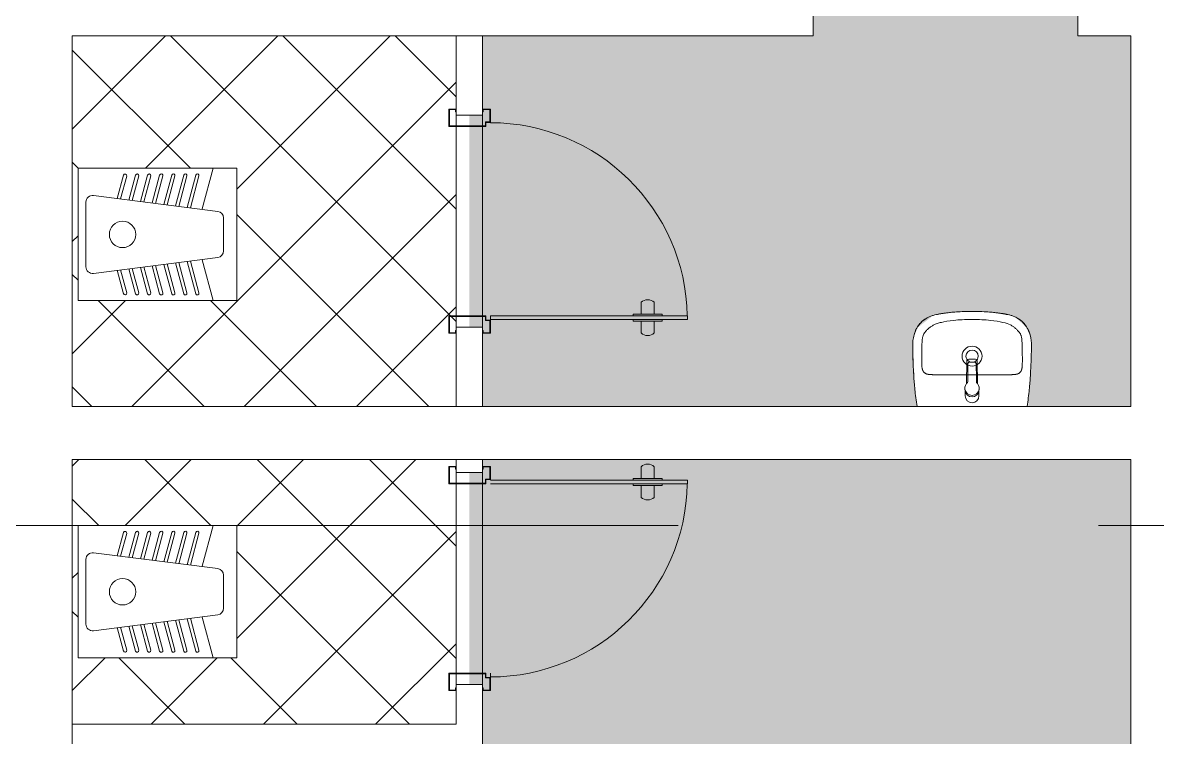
# Model space of a CAD drawing. Header units: metres. Extents: x -201 to 705, y -63 to 42.
# Drawn here: x 404.537 to 408.824, y -6 to -3.3 of the extents above; entities that cross this region are included whole.
import ezdxf

# ---------------------------------------------------------------- set-up
doc = ezdxf.new("R2010")
doc.units = ezdxf.units.M
doc.linetypes.add('Grid Line', pattern=[11.1125, 6.35, -1.5875, 1.5875, -1.5875])
for name, color, linetype, lineweight in [('A-----NPP', 7, 'Continuous', 9), ('A-DETLGEM', 7, 'Continuous', 9), ('A_AREA', 7, 'Continuous', 9), ('A_DOOR', 7, 'Continuous', 9), ('A_ELEVATION_2', 7, 'Continuous', 9), ('A_GRID', 7, 'Continuous', 9), ('A_HATCH', 7, 'Continuous', 9), ('A_RC', 7, 'Continuous', 9), ('A_WALL', 7, 'Continuous', 9), ('P-SANRFIM', 7, 'Continuous', 9)]:
    doc.layers.add(name, color=color, linetype=linetype, lineweight=lineweight)

# ---------------------------------------------------------------- blocks, each defined once
blk = doc.blocks.new('C1030_50_LK1 80x210cm - LK1 80x210cm-3825671-_7_76 _10_76_ BİLET HOLÜ _FFL__ANAHTAR PLAN')
at = {"layer": 'A-DETLGEM'}
for p, q in [((-0.378, 0.7291), (-0.3781, 0.6191)), ((-0.372, 0.7291), (-0.378, 0.7291)), ((-0.3721, 0.6191), (-0.372, 0.7291)), ((-0.3573, 0.6191), (-0.3573, 0.7291)), ((-0.3573, 0.7291), (-0.3512, 0.7291)), ((-0.3512, 0.7291), (-0.3513, 0.6191)), ((-0.378, 0.6991), (-0.4223, 0.6991)), ((-0.3508, 0.6991), (-0.3065, 0.6991)), ((-0.3781, 0.6491), (-0.4223, 0.6491)), ((-0.3508, 0.6491), (-0.3065, 0.6491)), ((-0.3781, 0.6191), (-0.3721, 0.6191)), ((-0.3513, 0.6191), (-0.3573, 0.6191))]:
    blk.add_line(p, q, dxfattribs=at)
for centre, start, end in [((-0.3953, 0.6741), 137.2381, 222.7619), ((-0.3335, 0.6741), 317.2381, 42.7619)]:
    blk.add_arc(centre, 0.0368, start, end, dxfattribs=at)
at = {"layer": 'A_DOOR'}
for p, q in [((-0.3721, 0.8241), (-0.358, 0.8241)), ((-0.3721, 0.08), (-0.3721, 0.8241)), ((-0.358, 0.8241), (-0.358, 0.08)), ((-0.3735, 0.08), (-0.4235, 0.08)), ((-0.4235, 0.08), (-0.4235, 0.05)), ((-0.4235, 0.05), (-0.4235, 0.08)), ((-0.4235, 0.08), (-0.3735, 0.08)), ((-0.4215, 0.052), (-0.4215, 0.078)), ((-0.4215, 0.078), (-0.3755, 0.078)), ((-0.3755, 0.078), (-0.4215, 0.078)), ((-0.4215, 0.078), (-0.4215, 0.052)), ((-0.4135, 0.052), (-0.4215, 0.052)), ((-0.4215, 0.052), (-0.4135, 0.052)), ((-0.4135, 0.05), (-0.4135, 0.052)), ((-0.4135, 0.052), (-0.4135, 0.05)), ((-0.3755, 0.078), (-0.3755, 0.0609)), ((-0.3755, 0.0609), (-0.3755, 0.078)), ((-0.3755, 0.0609), (-0.36, 0.0609)), ((-0.36, 0.0609), (-0.3755, 0.0609)), ((-0.3735, 0.0629), (-0.3735, 0.08)), ((-0.3735, 0.08), (-0.3735, 0.0629)), ((-0.358, 0.0629), (-0.3735, 0.0629)), ((-0.3735, 0.0629), (-0.358, 0.0629)), ((-0.36, 0.0609), (-0.36, -0.0746)), ((-0.358, -0.0766), (-0.358, 0.0629)), ((0.358, 0.08), (0.372, 0.08)), ((0.3735, 0.0629), (0.358, 0.0629)), ((0.358, 0.0629), (0.358, -0.0766)), ((0.358, 0.0629), (0.3735, 0.0629)), ((0.36, -0.0746), (0.36, 0.0609)), ((0.36, 0.0609), (0.3755, 0.0609)), ((0.3755, 0.0609), (0.36, 0.0609)), ((0.4235, 0.08), (0.3735, 0.08)), ((0.3735, 0.08), (0.3735, 0.0629)), ((0.3735, 0.0629), (0.3735, 0.08)), ((0.3735, 0.08), (0.4235, 0.08)), ((0.3755, 0.0609), (0.3755, 0.078)), ((0.3755, 0.078), (0.4215, 0.078)), ((0.3755, 0.078), (0.3755, 0.0609)), ((0.4215, 0.078), (0.3755, 0.078)), ((0.4215, 0.052), (0.4135, 0.052)), ((0.4135, 0.052), (0.4135, 0.05)), ((0.4135, 0.05), (0.4135, 0.052)), ((0.4135, 0.052), (0.4215, 0.052)), ((0.4215, 0.078), (0.4215, 0.052)), ((0.4215, 0.052), (0.4215, 0.078)), ((0.4235, 0.05), (0.4235, 0.08)), ((0.4235, 0.08), (0.4235, 0.05)), ((-0.4235, -0.05), (-0.4235, -0.0761)), ((-0.4235, -0.0761), (-0.4235, -0.05)), ((-0.423, -0.0766), (-0.358, -0.0766)), ((-0.358, -0.0766), (-0.423, -0.0766)), ((-0.4215, -0.0746), (-0.4215, -0.052)), ((-0.4215, -0.052), (-0.4135, -0.052)), ((-0.4135, -0.052), (-0.4215, -0.052)), ((-0.4215, -0.052), (-0.4215, -0.0746)), ((-0.36, -0.0746), (-0.4215, -0.0746)), ((-0.4215, -0.0746), (-0.36, -0.0746)), ((-0.4135, -0.052), (-0.4135, -0.05)), ((-0.4135, -0.05), (-0.4135, -0.052)), ((0.358, -0.0766), (0.423, -0.0766)), ((0.423, -0.0766), (0.358, -0.0766)), ((0.4215, -0.0746), (0.36, -0.0746)), ((0.36, -0.0746), (0.4215, -0.0746)), ((0.4135, -0.05), (0.4135, -0.052)), ((0.4135, -0.052), (0.4135, -0.05)), ((0.4135, -0.052), (0.4215, -0.052)), ((0.4215, -0.052), (0.4135, -0.052)), ((0.4215, -0.052), (0.4215, -0.0746)), ((0.4215, -0.0746), (0.4215, -0.052)), ((0.4235, -0.0761), (0.4235, -0.05)), ((0.4235, -0.05), (0.4235, -0.0761))]:
    blk.add_line(p, q, dxfattribs=at)
for centre, radius, start, end in [((-0.3721, 0.08), 0.7441, 360, 88.9232), ((-0.423, -0.0761), 0.0005, 180, 270), ((-0.423, -0.0761), 0.0005, 180, 270), ((0.423, -0.0761), 0.0005, 270, 360), ((0.423, -0.0761), 0.0005, 270, 0)]:
    blk.add_arc(centre, radius, start, end, dxfattribs=at)
blk = doc.blocks.new('E2010_Alaturka Tuvalet - Alaturka Tuvalet-3344734-_7_76 _10_76_ BİLET HOLÜ _FFL__ANAHTAR PLAN')
at = {"layer": 'A-DETLGEM'}
for p, q in [((-0.25, 0.3916), (0.25, 0.3916)), ((-0.25, -0.2084), (-0.25, 0.3916)), ((0.25, 0.3916), (0.25, -0.2084)), ((-0.0965, 0.2606), (-0.25, 0.3017)), ((-0.0872, 0.3198), (-0.1471, -0.1502)), ((0.0624, 0.3416), (-0.0624, 0.3416)), ((0.1471, -0.1502), (0.0872, 0.3198)), ((0.0965, 0.2606), (0.25, 0.3017)), ((-0.224, 0.2364), (-0.102, 0.2037)), ((-0.1004, 0.2162), (-0.2208, 0.2484)), ((0.1004, 0.2162), (0.2208, 0.2484)), ((0.224, 0.2364), (0.102, 0.2037)), ((-0.224, 0.1909), (-0.1076, 0.1597)), ((-0.106, 0.1723), (-0.2208, 0.203)), ((0.106, 0.1723), (0.2208, 0.203)), ((0.224, 0.1909), (0.1076, 0.1597)), ((-0.224, 0.1455), (-0.1132, 0.1158)), ((-0.1116, 0.1283), (-0.2208, 0.1576)), ((0.1116, 0.1283), (0.2208, 0.1576)), ((0.224, 0.1455), (0.1132, 0.1158)), ((-0.1188, 0.0719), (-0.224, 0.1)), ((-0.2208, 0.1121), (-0.1172, 0.0844)), ((0.2208, 0.1121), (0.1172, 0.0844)), ((0.1188, 0.0719), (0.224, 0.1)), ((-0.1244, 0.0279), (-0.224, 0.0546)), ((-0.2208, 0.0667), (-0.1228, 0.0404)), ((0.2208, 0.0667), (0.1228, 0.0404)), ((0.1244, 0.0279), (0.224, 0.0546)), ((-0.224, 0.0091), (-0.13, -0.016)), ((-0.1284, -0.0035), (-0.2208, 0.0212)), ((0.1284, -0.0035), (0.2208, 0.0212)), ((0.224, 0.0091), (0.13, -0.016)), ((-0.1356, -0.06), (-0.224, -0.0363)), ((-0.134, -0.0475), (-0.2205, -0.0243)), ((0.134, -0.0475), (0.2205, -0.0243)), ((0.1356, -0.06), (0.224, -0.0363)), ((0.25, -0.2084), (-0.25, -0.2084)), ((-0.1223, -0.1784), (0.1223, -0.1784))]:
    blk.add_line(p, q, dxfattribs=at)
blk.add_circle((0, -0.04), 0.05, dxfattribs=at)
for centre, radius, start, end in [((-0.0624, 0.3166), 0.025, 90, 172.762), ((-0.0624, 0.3166), 0.025, 89.9802, 172.7323), ((0.0624, 0.3166), 0.025, 7.238, 90), ((-0.2224, 0.2424), 0.00625, 75.1037, 254.999), ((0.2224, 0.2424), 0.00625, 285.001, 104.8963), ((-0.2224, 0.197), 0.00625, 75.0782, 254.999), ((0.2224, 0.197), 0.00625, 285.001, 104.9218), ((-0.2224, 0.1515), 0.00625, 75.0884, 254.999), ((0.2224, 0.1515), 0.00625, 285.001, 104.9116), ((-0.2224, 0.1061), 0.00625, 75.0835, 254.999), ((0.2224, 0.1061), 0.00625, 285.001, 104.9165), ((-0.2224, 0.0606), 0.00625, 75.0742, 254.9991), ((0.2224, 0.0606), 0.00625, 285.0009, 104.9258), ((-0.2224, 0.0152), 0.00625, 75.0718, 254.999), ((0.2224, 0.0152), 0.00625, 285.001, 104.9282), ((-0.2221, -0.0303), 0.00625, 75.0899, 254.999), ((0.2221, -0.0303), 0.00625, 285.001, 104.9101), ((-0.1223, -0.1534), 0.025, 172.7195, 270), ((0.1223, -0.1534), 0.025, 270, 7.2773)]:
    blk.add_arc(centre, radius, start, end, dxfattribs=at)
at = {"layer": 'P-SANRFIM'}
for p, q in [((0.25, 0.3916), (-0.25, 0.3916)), ((-0.25, 0.3916), (-0.25, -0.2084)), ((0.25, -0.2084), (0.25, 0.3916)), ((-0.25, -0.2084), (0.25, -0.2084))]:
    blk.add_line(p, q, dxfattribs=at)
blk = doc.blocks.new('E2010_Lavabo - Lavabo-3555738-_7_76 _10_76_ BİLET HOLÜ _FFL__ANAHTAR PLAN')
at = {"layer": 'A-----NPP'}
for p, q in [((-0.2214, -0.1373), (-0.2206, -0.1196)), ((0.2206, -0.1196), (0.2214, -0.1373)), ((-0.2239, -0.1898), (-0.2231, -0.1728)), ((-0.2239, -0.19), (-0.2239, -0.2011)), ((0.2231, -0.1728), (0.2239, -0.1898)), ((0.2239, -0.19), (0.2239, -0.2011)), ((-0.2177, -0.2757), (-0.2124, -0.2873)), ((0.2177, -0.2757), (0.2124, -0.2873))]:
    blk.add_line(p, q, dxfattribs=at)
at = {"layer": 'A-----NPP', "flags": 128}
for points in [[(-0.2059, -0.3012), (-0.1896, -0.3208), (-0.175, -0.3311)], [(0.2059, -0.3012), (0.1896, -0.3208), (0.175, -0.3311)]]:
    blk.add_lwpolyline(points, dxfattribs=at)
at = {"layer": 'P-SANRFIM'}
for p, q in [((-0.026, -0.0396), (-0.026, -0.0582)), ((0.026, -0.0396), (0.026, -0.0582)), ((-0.0206, -0.0862), (-0.0199, -0.1712)), ((-0.0163, -0.0957), (-0.0163, -0.0926)), ((0.0163, -0.0926), (0.0163, -0.0957)), ((0.0206, -0.0863), (0.0199, -0.1712)), ((-0.2241, -0.2316), (-0.224, -0.2391)), ((-0.224, -0.2391), (-0.2232, -0.2491)), ((-0.2232, -0.2491), (-0.2217, -0.2589)), ((0.2217, -0.2589), (0.2232, -0.2491)), ((0.2232, -0.2491), (0.224, -0.2391)), ((0.224, -0.2391), (0.2241, -0.2316)), ((-0.2217, -0.2589), (-0.2202, -0.2662)), ((-0.2202, -0.2662), (-0.2192, -0.2702)), ((-0.2192, -0.2702), (-0.218, -0.2746)), ((-0.218, -0.2746), (-0.2153, -0.2825)), ((-0.2153, -0.2825), (-0.212, -0.2902)), ((-0.212, -0.2902), (-0.2088, -0.2962)), ((-0.2088, -0.2962), (-0.2049, -0.3029)), ((0.2049, -0.3029), (0.2088, -0.2962)), ((0.2088, -0.2962), (0.212, -0.2902)), ((0.212, -0.2902), (0.2153, -0.2825)), ((0.2153, -0.2825), (0.218, -0.2746)), ((0.218, -0.2746), (0.2192, -0.2702)), ((0.2192, -0.2702), (0.2202, -0.2662)), ((0.2202, -0.2662), (0.2217, -0.2589)), ((-0.2049, -0.3029), (-0.2024, -0.3063)), ((-0.2024, -0.3063), (-0.1998, -0.3098)), ((-0.1998, -0.3098), (-0.197, -0.313)), ((-0.197, -0.313), (-0.1942, -0.3162)), ((-0.1942, -0.3162), (-0.1886, -0.3217)), ((-0.1886, -0.3217), (-0.1831, -0.3261)), ((-0.1831, -0.3261), (-0.1781, -0.3298)), ((-0.1781, -0.3298), (-0.1734, -0.3327)), ((-0.1734, -0.3327), (-0.1692, -0.3352)), ((-0.1692, -0.3352), (-0.1652, -0.3371)), ((-0.1652, -0.3371), (-0.1615, -0.3388)), ((-0.1615, -0.3388), (-0.1552, -0.3415)), ((-0.1552, -0.3415), (-0.1499, -0.3432)), ((0.1499, -0.3432), (0.1552, -0.3415)), ((0.1552, -0.3415), (0.1615, -0.3388)), ((0.1615, -0.3388), (0.1652, -0.3371)), ((0.1652, -0.3371), (0.1692, -0.3352)), ((0.1692, -0.3352), (0.1734, -0.3327)), ((0.1734, -0.3327), (0.1781, -0.3298)), ((0.1781, -0.3298), (0.1831, -0.3261)), ((0.1831, -0.3261), (0.1886, -0.3217)), ((0.1886, -0.3217), (0.1942, -0.3162)), ((0.1942, -0.3162), (0.197, -0.313)), ((0.197, -0.313), (0.1998, -0.3098)), ((0.1998, -0.3098), (0.2024, -0.3063)), ((0.2024, -0.3063), (0.2049, -0.3029)), ((-0.1499, -0.3432), (-0.1476, -0.3439)), ((-0.1476, -0.3439), (-0.1411, -0.3459)), ((-0.1411, -0.3459), (-0.1346, -0.3472)), ((-0.1346, -0.3472), (-0.1325, -0.3476)), ((-0.1325, -0.3476), (-0.1306, -0.348)), ((-0.1306, -0.348), (-0.1287, -0.3484)), ((-0.1287, -0.3484), (-0.1269, -0.3487)), ((-0.1269, -0.3487), (-0.1251, -0.3491)), ((-0.1251, -0.3491), (-0.1232, -0.3494)), ((-0.1232, -0.3494), (-0.1214, -0.3497)), ((-0.1214, -0.3497), (-0.1196, -0.35)), ((-0.1196, -0.35), (-0.1177, -0.3503)), ((-0.1177, -0.3503), (-0.1158, -0.3507)), ((-0.1158, -0.3507), (-0.1137, -0.351)), ((-0.1137, -0.351), (-0.1115, -0.3513)), ((-0.1115, -0.3513), (-0.1091, -0.3517)), ((-0.1091, -0.3517), (-0.1065, -0.3521)), ((-0.1065, -0.3521), (-0.1036, -0.3525)), ((-0.1036, -0.3525), (-0.1005, -0.3529)), ((-0.1005, -0.3529), (-0.0972, -0.3534)), ((-0.0972, -0.3534), (-0.0937, -0.3538)), ((-0.0937, -0.3538), (-0.0899, -0.3543)), ((-0.0899, -0.3543), (-0.0857, -0.3547)), ((-0.0857, -0.3547), (-0.0813, -0.3552)), ((-0.0813, -0.3552), (-0.0764, -0.3557)), ((-0.0764, -0.3557), (-0.0711, -0.3562)), ((-0.0711, -0.3562), (-0.0654, -0.3567)), ((-0.0654, -0.3567), (-0.0593, -0.3572)), ((-0.0593, -0.3572), (-0.0526, -0.3577)), ((-0.0526, -0.3577), (-0.0453, -0.3581)), ((-0.0453, -0.3581), (-0.0375, -0.3585)), ((-0.0375, -0.3585), (-0.0332, -0.3587)), ((-0.0332, -0.3587), (-0.0289, -0.3588)), ((-0.0289, -0.3588), (-0.0242, -0.359)), ((-0.0242, -0.359), (-0.0196, -0.3591)), ((-0.0196, -0.3591), (-0.0145, -0.3592)), ((-0.0145, -0.3592), (-0.0094, -0.3593)), ((-0.0094, -0.3593), (0, -0.3594)), ((0, -0.3594), (0.0094, -0.3593)), ((0.0094, -0.3593), (0.0145, -0.3592)), ((0.0145, -0.3592), (0.0196, -0.3591)), ((0.0196, -0.3591), (0.0242, -0.359)), ((0.0242, -0.359), (0.0289, -0.3588)), ((0.0289, -0.3588), (0.0332, -0.3587)), ((0.0332, -0.3587), (0.0375, -0.3585)), ((0.0375, -0.3585), (0.0453, -0.3581)), ((0.0453, -0.3581), (0.0526, -0.3577)), ((0.0526, -0.3577), (0.0593, -0.3572)), ((0.0593, -0.3572), (0.0654, -0.3567)), ((0.0654, -0.3567), (0.0711, -0.3562)), ((0.0711, -0.3562), (0.0764, -0.3557)), ((0.0764, -0.3557), (0.0813, -0.3552)), ((0.0813, -0.3552), (0.0857, -0.3547)), ((0.0857, -0.3547), (0.0899, -0.3543)), ((0.0899, -0.3543), (0.0937, -0.3538)), ((0.0937, -0.3538), (0.0972, -0.3534)), ((0.0972, -0.3534), (0.1005, -0.3529)), ((0.1005, -0.3529), (0.1036, -0.3525)), ((0.1036, -0.3525), (0.1065, -0.3521)), ((0.1065, -0.3521), (0.1091, -0.3517)), ((0.1091, -0.3517), (0.1115, -0.3513)), ((0.1115, -0.3513), (0.1137, -0.351)), ((0.1137, -0.351), (0.1158, -0.3507)), ((0.1158, -0.3507), (0.1177, -0.3503)), ((0.1177, -0.3503), (0.1196, -0.35)), ((0.1196, -0.35), (0.1214, -0.3497)), ((0.1214, -0.3497), (0.1232, -0.3494)), ((0.1232, -0.3494), (0.1251, -0.3491)), ((0.1251, -0.3491), (0.1269, -0.3487)), ((0.1269, -0.3487), (0.1287, -0.3484)), ((0.1287, -0.3484), (0.1306, -0.348)), ((0.1306, -0.348), (0.1325, -0.3476)), ((0.1325, -0.3476), (0.1346, -0.3472)), ((0.1346, -0.3472), (0.1411, -0.3459)), ((0.1411, -0.3459), (0.1476, -0.3439)), ((0.1476, -0.3439), (0.1499, -0.3432))]:
    blk.add_line(p, q, dxfattribs=at)
for centre, radius, start, end in [((0, -0.0689), 0.027, 6.834, 173.166), ((0, -0.0396), 0.026, 0, 180), ((0, -0.0623), 0.0263, 9.1726, 170.8274), ((0.0042, -0.0669), 0.0315, 163.8158, 217.8421), ((-0.0042, -0.0669), 0.0315, 322.1579, 16.1842), ((0, -0.0688), 0.027, 220.2512, 228.2312), ((-0.0213, -0.0926), 0.00496, 0.4687, 48.2312), ((13.686, -0.0222), 13.7026, 180.30757, 180.58661), ((-8.383, -0.0635), 8.3994, 359.3251, 359.78031), ((0.0213, -0.0926), 0.00494, 131.6153, 179.6699), ((0.0002, -0.0689), 0.0269, 311.6153, 319.6163), ((0, -0.1901), 0.0376, 0, 180), ((0, -0.1901), 0.0231, 360, 180), ((-0.0128, -0.1712), 0.00707, 180, 270), ((-0.0089, -0.1604), 0.0072, 196.878, 264.1709), ((0, -0.073), 0.095, 264.1709, 275.8336), ((0.0089, -0.1604), 0.00719, 275.8336, 343.1486), ((0.0128, -0.1712), 0.00707, 270, 360), ((0, -0.1901), 0.0376, 180, 0), ((0, -0.1901), 0.0231, 180, 360), ((0, -0.0838), 0.0952, 262.2888, 277.7112)]:
    blk.add_arc(centre, radius, start, end, dxfattribs=at)
for points, knots in [([(-0.2076, 0), (-0.2095, -0.0114), (-0.2127, -0.0334), (-0.2173, -0.0739), (-0.2196, -0.1045), (-0.2209, -0.1269), (-0.2214, -0.1374), (-0.2219, -0.1454), (-0.2222, -0.1515), (-0.2224, -0.1559), (-0.2226, -0.1603), (-0.2228, -0.1645), (-0.223, -0.1686), (-0.2231, -0.1728), (-0.2233, -0.177), (-0.2234, -0.1811), (-0.2236, -0.1853), (-0.2237, -0.1897), (-0.2238, -0.1942), (-0.2239, -0.1988), (-0.224, -0.2036), (-0.2241, -0.2103), (-0.2241, -0.2195), (-0.2241, -0.2274), (-0.2241, -0.2316)], [0, 0, 0, 0, 0.1, 0.2, 0.4, 0.45, 0.5, 0.55, 0.575, 0.6, 0.625, 0.65, 0.675, 0.7, 0.725, 0.75, 0.775, 0.8, 0.825, 0.85, 0.875, 0.9, 0.95, 1, 1, 1, 1]), ([(0.2241, -0.2316), (0.2241, -0.2274), (0.2241, -0.2195), (0.2241, -0.2103), (0.224, -0.2036), (0.2239, -0.1988), (0.2238, -0.1942), (0.2237, -0.1897), (0.2236, -0.1853), (0.2234, -0.1811), (0.2233, -0.177), (0.2231, -0.1728), (0.223, -0.1686), (0.2228, -0.1645), (0.2226, -0.1603), (0.2224, -0.1559), (0.2222, -0.1515), (0.2219, -0.1454), (0.2214, -0.1374), (0.2209, -0.1269), (0.22, -0.112), (0.2186, -0.0914), (0.2162, -0.0638), (0.2127, -0.0334), (0.2095, -0.0114), (0.2076, 0)], [0, 0, 0, 0, 0.05, 0.1, 0.125, 0.15, 0.175, 0.2, 0.225, 0.25, 0.275, 0.3, 0.325, 0.35, 0.375, 0.4, 0.425, 0.45, 0.5, 0.55, 0.6, 0.7, 0.8, 0.9, 1, 1, 1, 1]), ([(0, -0.1192), (-0.0091, -0.1192), (-0.0263, -0.1192), (-0.0493, -0.1192), (-0.0661, -0.1193), (-0.0782, -0.1193), (-0.0867, -0.1193), (-0.0946, -0.1194), (-0.1018, -0.1194), (-0.1086, -0.1194), (-0.1148, -0.1195), (-0.1206, -0.1196), (-0.1258, -0.1196), (-0.1306, -0.1197), (-0.135, -0.1197), (-0.139, -0.1198), (-0.1426, -0.1199), (-0.1458, -0.12), (-0.1488, -0.1201), (-0.1514, -0.1202), (-0.1537, -0.1203), (-0.1557, -0.1204), (-0.1576, -0.1205), (-0.1593, -0.1206), (-0.1607, -0.1207), (-0.1619, -0.1209), (-0.1631, -0.121), (-0.1642, -0.1211), (-0.1651, -0.1213), (-0.1659, -0.1215), (-0.1668, -0.1216), (-0.1677, -0.1218), (-0.1685, -0.1219), (-0.1692, -0.1221), (-0.1698, -0.1222), (-0.1702, -0.1224), (-0.1707, -0.1225), (-0.1713, -0.1227), (-0.1721, -0.1229), (-0.173, -0.1232), (-0.1737, -0.1235), (-0.1743, -0.1238), (-0.1752, -0.1243), (-0.1767, -0.1252), (-0.1785, -0.1264), (-0.1806, -0.1282), (-0.1825, -0.1302), (-0.1838, -0.1319), (-0.1847, -0.1332), (-0.1853, -0.1342), (-0.1858, -0.1352), (-0.1863, -0.1362), (-0.1866, -0.137), (-0.1869, -0.1377), (-0.187, -0.1382), (-0.1872, -0.1387), (-0.1874, -0.1394), (-0.1877, -0.1402), (-0.1879, -0.1412), (-0.1882, -0.1426), (-0.1886, -0.1443), (-0.1889, -0.1464), (-0.1892, -0.1486), (-0.1895, -0.1518), (-0.1899, -0.1578), (-0.19, -0.1663), (-0.19, -0.1775), (-0.19, -0.1874), (-0.1899, -0.1983), (-0.1899, -0.2096), (-0.1897, -0.221), (-0.1894, -0.2319), (-0.189, -0.2419), (-0.1884, -0.2503), (-0.1876, -0.2573), (-0.1866, -0.2631), (-0.1852, -0.2679), (-0.1835, -0.2721), (-0.1818, -0.2752), (-0.1802, -0.2776), (-0.1784, -0.28), (-0.1759, -0.2831), (-0.1723, -0.287), (-0.1684, -0.2909), (-0.1641, -0.2949), (-0.1597, -0.2986), (-0.1535, -0.3032), (-0.1418, -0.3102), (-0.1193, -0.318), (-0.0726, -0.3261), (-0.0268, -0.3287), (0, -0.3287)], [0, 0, 0, 0, 0.009259, 0.018519, 0.027778, 0.032407, 0.037037, 0.041667, 0.046296, 0.050926, 0.055556, 0.060185, 0.064815, 0.069444, 0.074074, 0.078704, 0.083333, 0.087963, 0.092593, 0.097222, 0.101852, 0.106481, 0.111111, 0.115741, 0.12037, 0.125, 0.12963, 0.134259, 0.138889, 0.143519, 0.148148, 0.152778, 0.157407, 0.162037, 0.164352, 0.166667, 0.168981, 0.171296, 0.175926, 0.180556, 0.18287, 0.185185, 0.189815, 0.194444, 0.203704, 0.212963, 0.222222, 0.231481, 0.236111, 0.240741, 0.24537, 0.25, 0.25463, 0.256944, 0.259259, 0.261574, 0.263889, 0.268519, 0.273148, 0.277778, 0.287037, 0.296296, 0.305556, 0.314815, 0.333333, 0.37037, 0.388889, 0.407407, 0.425926, 0.444444, 0.462963, 0.481481, 0.5, 0.518519, 0.537037, 0.555556, 0.574074, 0.592593, 0.611111, 0.62037, 0.62963, 0.648148, 0.666667, 0.685185, 0.703704, 0.722222, 0.740741, 0.777778, 0.851852, 0.925926, 1, 1, 1, 1]), ([(0, -0.3287), (0.0268, -0.3287), (0.0726, -0.3261), (0.1115, -0.3193), (0.1328, -0.3133), (0.1452, -0.3082), (0.1535, -0.3032), (0.1597, -0.2986), (0.1641, -0.2949), (0.1684, -0.2909), (0.1723, -0.287), (0.1759, -0.2831), (0.1784, -0.28), (0.1802, -0.2776), (0.1818, -0.2752), (0.1842, -0.2708), (0.1862, -0.265), (0.1876, -0.2573), (0.1884, -0.2503), (0.189, -0.2419), (0.1894, -0.2319), (0.1897, -0.221), (0.1899, -0.2058), (0.19, -0.1907), (0.19, -0.1775), (0.19, -0.1691), (0.1899, -0.1621), (0.1898, -0.1561), (0.1895, -0.1509), (0.1891, -0.1471), (0.1886, -0.1446), (0.1884, -0.1433), (0.1882, -0.1422), (0.1879, -0.1412), (0.1877, -0.1402), (0.1874, -0.1394), (0.1872, -0.1387), (0.187, -0.138), (0.1867, -0.1372), (0.1863, -0.1362), (0.1858, -0.1352), (0.1853, -0.1342), (0.1847, -0.1332), (0.1838, -0.1319), (0.1825, -0.1302), (0.1806, -0.1282), (0.1785, -0.1264), (0.1767, -0.1252), (0.1752, -0.1243), (0.1743, -0.1238), (0.1737, -0.1235), (0.173, -0.1232), (0.1721, -0.1229), (0.1713, -0.1227), (0.1707, -0.1225), (0.1702, -0.1224), (0.1698, -0.1222), (0.1692, -0.1221), (0.1685, -0.1219), (0.1677, -0.1218), (0.1668, -0.1216), (0.1659, -0.1215), (0.1651, -0.1213), (0.1642, -0.1211), (0.1631, -0.121), (0.1619, -0.1209), (0.1607, -0.1207), (0.1593, -0.1206), (0.1576, -0.1205), (0.1557, -0.1204), (0.1537, -0.1203), (0.1514, -0.1202), (0.1488, -0.1201), (0.1458, -0.12), (0.1426, -0.1199), (0.139, -0.1198), (0.135, -0.1197), (0.1306, -0.1197), (0.1258, -0.1196), (0.1206, -0.1196), (0.1148, -0.1195), (0.1086, -0.1194), (0.1018, -0.1194), (0.0946, -0.1194), (0.0867, -0.1193), (0.0782, -0.1193), (0.0661, -0.1193), (0.0493, -0.1192), (0.0263, -0.1192), (0.0091, -0.1192), (0, -0.1192)], [0, 0, 0, 0, 0.074074, 0.148148, 0.185185, 0.222222, 0.259259, 0.277778, 0.296296, 0.314815, 0.333333, 0.351852, 0.37037, 0.37963, 0.388889, 0.407407, 0.444444, 0.462963, 0.481481, 0.5, 0.518519, 0.537037, 0.555556, 0.592593, 0.611111, 0.62963, 0.648148, 0.666667, 0.685185, 0.703704, 0.712963, 0.717593, 0.722222, 0.726852, 0.731481, 0.736111, 0.738426, 0.740741, 0.74537, 0.75, 0.75463, 0.759259, 0.763889, 0.768519, 0.777778, 0.787037, 0.796296, 0.805556, 0.810185, 0.814815, 0.81713, 0.819444, 0.824074, 0.828704, 0.831019, 0.833333, 0.835648, 0.837963, 0.842593, 0.847222, 0.851852, 0.856481, 0.861111, 0.865741, 0.87037, 0.875, 0.87963, 0.884259, 0.888889, 0.893519, 0.898148, 0.902778, 0.907407, 0.912037, 0.916667, 0.921296, 0.925926, 0.930556, 0.935185, 0.939815, 0.944444, 0.949074, 0.953704, 0.958333, 0.962963, 0.967593, 0.972222, 0.981481, 0.990741, 1, 1, 1, 1])]:
    blk.add_open_spline(points, degree=3, knots=knots, dxfattribs=at)
blk = doc.blocks.new('C1030_50_LK1 80x210cm - LK1 80x210cm-V161-_7_76 _10_76_ BİLET HOLÜ _FFL__ANAHTAR PLAN')
at = {"layer": 'A-DETLGEM'}
for p, q in [((0.3512, 0.7291), (0.3513, 0.6191)), ((0.3573, 0.7291), (0.3512, 0.7291)), ((0.3573, 0.6191), (0.3573, 0.7291)), ((0.3721, 0.6191), (0.372, 0.7291)), ((0.372, 0.7291), (0.378, 0.7291)), ((0.378, 0.7291), (0.3781, 0.6191)), ((0.3508, 0.6991), (0.3065, 0.6991)), ((0.378, 0.6991), (0.4223, 0.6991)), ((0.3508, 0.6491), (0.3065, 0.6491)), ((0.3781, 0.6491), (0.4223, 0.6491)), ((0.3513, 0.6191), (0.3573, 0.6191)), ((0.3781, 0.6191), (0.3721, 0.6191))]:
    blk.add_line(p, q, dxfattribs=at)
for centre, start, end in [((0.3335, 0.6741), 137.2381, 222.7619), ((0.3953, 0.6741), 317.2381, 42.7619)]:
    blk.add_arc(centre, 0.0368, start, end, dxfattribs=at)
at = {"layer": 'A_DOOR'}
for p, q in [((0.358, 0.8241), (0.358, 0.08)), ((0.372, 0.8241), (0.358, 0.8241)), ((0.372, 0.08), (0.372, 0.8241)), ((-0.3735, 0.08), (-0.4235, 0.08)), ((-0.4235, 0.08), (-0.4235, 0.05)), ((-0.4235, 0.05), (-0.4235, 0.08)), ((-0.4235, 0.08), (-0.3735, 0.08)), ((-0.4215, 0.052), (-0.4215, 0.078)), ((-0.4215, 0.078), (-0.3755, 0.078)), ((-0.3755, 0.078), (-0.4215, 0.078)), ((-0.4215, 0.078), (-0.4215, 0.052)), ((-0.4135, 0.052), (-0.4215, 0.052)), ((-0.4215, 0.052), (-0.4135, 0.052)), ((-0.4135, 0.05), (-0.4135, 0.052)), ((-0.4135, 0.052), (-0.4135, 0.05)), ((-0.3755, 0.078), (-0.3755, 0.0609)), ((-0.3755, 0.0609), (-0.3755, 0.078)), ((-0.3755, 0.0609), (-0.36, 0.0609)), ((-0.36, 0.0609), (-0.3755, 0.0609)), ((-0.3735, 0.0629), (-0.3735, 0.08)), ((-0.3735, 0.08), (-0.3735, 0.0629)), ((-0.358, 0.0629), (-0.3735, 0.0629)), ((-0.3735, 0.0629), (-0.358, 0.0629)), ((-0.36, 0.0609), (-0.36, -0.0746)), ((-0.358, -0.0766), (-0.358, 0.0629)), ((0.358, 0.08), (0.372, 0.08)), ((0.3735, 0.0629), (0.358, 0.0629)), ((0.358, 0.0629), (0.358, -0.0766)), ((0.358, 0.0629), (0.3735, 0.0629)), ((0.36, -0.0746), (0.36, 0.0609)), ((0.36, 0.0609), (0.3755, 0.0609)), ((0.3755, 0.0609), (0.36, 0.0609)), ((0.4235, 0.08), (0.3735, 0.08)), ((0.3735, 0.08), (0.3735, 0.0629)), ((0.3735, 0.0629), (0.3735, 0.08)), ((0.3735, 0.08), (0.4235, 0.08)), ((0.3755, 0.0609), (0.3755, 0.078)), ((0.3755, 0.078), (0.4215, 0.078)), ((0.3755, 0.078), (0.3755, 0.0609)), ((0.4215, 0.078), (0.3755, 0.078)), ((0.4215, 0.052), (0.4135, 0.052)), ((0.4135, 0.052), (0.4135, 0.05)), ((0.4135, 0.05), (0.4135, 0.052)), ((0.4135, 0.052), (0.4215, 0.052)), ((0.4215, 0.078), (0.4215, 0.052)), ((0.4215, 0.052), (0.4215, 0.078)), ((0.4235, 0.05), (0.4235, 0.08)), ((0.4235, 0.08), (0.4235, 0.05)), ((-0.4235, -0.05), (-0.4235, -0.0761)), ((-0.4235, -0.0761), (-0.4235, -0.05)), ((-0.423, -0.0766), (-0.358, -0.0766)), ((-0.358, -0.0766), (-0.423, -0.0766)), ((-0.4215, -0.0746), (-0.4215, -0.052)), ((-0.4215, -0.052), (-0.4135, -0.052)), ((-0.4135, -0.052), (-0.4215, -0.052)), ((-0.4215, -0.052), (-0.4215, -0.0746)), ((-0.36, -0.0746), (-0.4215, -0.0746)), ((-0.4215, -0.0746), (-0.36, -0.0746)), ((-0.4135, -0.052), (-0.4135, -0.05)), ((-0.4135, -0.05), (-0.4135, -0.052)), ((0.358, -0.0766), (0.423, -0.0766)), ((0.423, -0.0766), (0.358, -0.0766)), ((0.4215, -0.0746), (0.36, -0.0746)), ((0.36, -0.0746), (0.4215, -0.0746)), ((0.4135, -0.05), (0.4135, -0.052)), ((0.4135, -0.052), (0.4135, -0.05)), ((0.4135, -0.052), (0.4215, -0.052)), ((0.4215, -0.052), (0.4135, -0.052)), ((0.4215, -0.052), (0.4215, -0.0746)), ((0.4215, -0.0746), (0.4215, -0.052)), ((0.4235, -0.0761), (0.4235, -0.05)), ((0.4235, -0.05), (0.4235, -0.0761))]:
    blk.add_line(p, q, dxfattribs=at)
for centre, radius, start, end in [((0.3721, 0.08), 0.7441, 91.0768, 180), ((-0.423, -0.0761), 0.0005, 180, 270), ((-0.423, -0.0761), 0.0005, 180, 270), ((0.423, -0.0761), 0.0005, 270, 360), ((0.423, -0.0761), 0.0005, 270, 0)]:
    blk.add_arc(centre, radius, start, end, dxfattribs=at)

msp = doc.modelspace()

# ---------------------------------------------------------------- hatches: boundary and pattern name
at = {"layer": 'A_AREA', "true_color": 0xf5daa0}
msp.add_hatch(color=41, dxfattribs=at).paths.add_polyline_path([(406.2745, -4.75), (407.9166, -4.7484), (407.9043, -4.6344), (407.9021, -4.4955), (407.9061, -4.4778), (407.9157, -4.4538), (407.9679, -4.4139), (407.9769, -4.4061), (408.0456, -4.3945), (408.139, -4.3908), (408.2336, -4.3983), (408.2744, -4.4085), (408.2744, -4.4068), (408.2897, -4.4145), (408.3333, -4.4538), (408.3477, -4.5009), (408.3482, -4.5603), (408.3388, -4.7016), (408.337, -4.75), (408.7245, -4.75), (408.7245, -3.35), (408.5245, -3.35), (408.5245, -3.25), (407.5245, -3.25), (407.5245, -3.35), (406.2745, -3.35), (406.2745, -3.65), (406.2245, -3.65), (406.2245, -3.69), (406.2245, -3.692), (406.2245, -4.408), (406.2245, -4.41), (406.2245, -4.45), (406.2745, -4.45), (406.2745, -4.7)])
at = {"layer": 'A_AREA', "true_color": 0xf5bf94}
msp.add_hatch(color=31, dxfattribs=at).paths.add_polyline_path([(404.6995, -9.75), (405.6995, -9.75), (405.6995, -9.65), (405.8495, -9.65), (405.8495, -8.85), (408.0745, -8.85), (408.0745, -7.1), (408.7245, -7.1), (408.7245, -4.95), (406.2745, -4.95), (406.2745, -5), (406.2245, -5), (406.2245, -5.04), (406.2245, -5.042), (406.2245, -5.758), (406.2245, -5.76), (406.2245, -5.8), (406.2745, -5.803), (406.2745, -6.2), (406.1745, -6.2), (406.1745, -6.05), (404.7245, -6.05), (404.7245, -6.4074), (404.758, -6.3954), (404.7618, -6.3817), (404.9462, -6.3688), (405.0581, -6.3699), (405.1415, -6.381), (405.1657, -6.3952), (405.1834, -6.4191), (405.1948, -6.4575), (405.2019, -6.5282), (405.1996, -6.607), (405.1863, -6.6741), (405.1704, -6.7005), (405.145, -6.7177), (405.1124, -6.7247), (405.0396, -6.7311), (404.9348, -6.7308), (404.758, -6.718), (404.758, -6.701), (404.7245, -6.6926), (404.7245, -7.05), (406.1745, -7.05), (406.1745, -7), (406.2745, -7), (406.2745, -7.15), (404.5495, -7.15), (404.5495, -9.65), (404.6995, -9.65)])
at = {"layer": 'A_HATCH', "true_color": 0x787878}
h = msp.add_hatch(dxfattribs=at)
h.set_pattern_fill('FP_29', color=8, style=0, pattern_type=2)
h.set_pattern_definition([(315, (404.4495, -5.25), (0.212132, 0.212132), []), (45, (404.4495, -5.25), (-0.212132, 0.212132), [])])
h.paths.add_polyline_path([(404.7245, -5.95), (406.1745, -5.95), (406.1745, -5.76), (406.1745, -5.758), (406.1745, -5.042), (406.1745, -5.04), (406.1745, -4.95), (404.7245, -4.95), (404.7245, -5.803)])
h.paths.add_polyline_path([(404.7745, -5.7), (404.7461, -5.7), (404.7461, -5.2), (405.3461, -5.2), (405.3461, -5.7), (404.7962, -5.7)])
h.paths.add_polyline_path([(405.3461, -4.75), (406.1745, -4.75), (406.1745, -4.41), (406.1745, -4.408), (406.1745, -3.692), (406.1745, -3.69), (406.1745, -3.35), (404.7245, -3.35), (404.7245, -4.75), (405.2112, -4.75)])
h.paths.add_polyline_path([(404.7461, -4.35), (404.7461, -3.85), (405.3461, -3.85), (405.3461, -4.35), (404.7463, -4.35)])

# ---------------------------------------------------------------- linework, layer by layer
at = {"layer": 'A_ELEVATION_2'}
for p, q in [((406.2745, -3.35), (406.1745, -3.35)), ((406.1745, -4.75), (406.2745, -4.75)), ((406.2745, -4.95), (406.1745, -4.95)), ((404.7245, -5.95), (404.7245, -6.05))]:
    msp.add_line(p, q, dxfattribs=at)
at = {"layer": 'A_GRID', "color": 253, "linetype": 'Grid Line', "true_color": 0xaaaaaa}
msp.add_line((451.4644, -5.2), (238.6379, -5.2), dxfattribs=at)
at = {"layer": 'A_RC'}
for p, q in [((406.1745, -3.69), (406.1745, -3.65)), ((406.2745, -3.65), (406.2745, -3.6902)), ((406.1745, -4.4084), (406.1745, -3.6916)), ((406.2745, -3.692), (406.2745, -4.408)), ((406.1745, -4.45), (406.1745, -4.41)), ((406.2745, -4.4098), (406.2745, -4.45)), ((406.1745, -5.04), (406.1745, -5)), ((406.2745, -5), (406.2745, -5.0402)), ((406.1745, -5.7584), (406.1745, -5.0416)), ((406.2745, -5.042), (406.2745, -5.758)), ((406.1745, -5.8), (406.1745, -5.76)), ((406.2745, -5.7598), (406.2745, -5.8))]:
    msp.add_line(p, q, dxfattribs=at)
at = {"layer": 'A_WALL', "lineweight": 18}
for p, q in [((407.5245, -3.35), (407.5245, -3.15)), ((408.5245, -3.15), (408.5245, -3.35)), ((404.7245, -4.75), (404.7245, -3.35)), ((404.7245, -3.35), (406.1745, -3.35)), ((406.1745, -3.35), (406.1745, -3.65)), ((406.2745, -3.35), (407.5245, -3.35)), ((406.2745, -3.65), (406.2745, -3.35)), ((408.5245, -3.35), (408.7245, -3.35)), ((408.7245, -3.35), (408.7245, -4.75)), ((406.1745, -3.65), (406.2745, -3.65)), ((406.1745, -4.45), (406.1745, -4.75)), ((406.2745, -4.45), (406.1745, -4.45)), ((406.2745, -4.75), (406.2745, -4.45)), ((406.1745, -4.75), (404.7245, -4.75)), ((408.7245, -4.75), (406.2745, -4.75)), ((404.7245, -5.95), (404.7245, -4.95)), ((404.7245, -4.95), (406.1745, -4.95)), ((406.1745, -4.95), (406.1745, -5)), ((406.2745, -5), (406.2745, -4.95)), ((406.2745, -4.95), (408.7245, -4.95)), ((408.7245, -4.95), (408.7245, -8.85)), ((406.1745, -5), (406.2745, -5)), ((406.2745, -5.8), (406.1745, -5.8)), ((406.1745, -5.8), (406.1745, -5.95)), ((406.2745, -6.2), (406.2745, -5.8)), ((406.1745, -5.95), (404.7245, -5.95))]:
    msp.add_line(p, q, dxfattribs=at)

# ---------------------------------------------------------------- block references
at = {"layer": 'A_DOOR'}
for name, p, rotation in [('C1030_50_LK1 80x210cm - LK1 80x210cm-V161-_7_76 _10_76_ BİLET HOLÜ _FFL__ANAHTAR PLAN', (406.2245, -4.05), 270), ('C1030_50_LK1 80x210cm - LK1 80x210cm-3825671-_7_76 _10_76_ BİLET HOLÜ _FFL__ANAHTAR PLAN', (406.2245, -5.4), 269.9999999999999)]:
    msp.add_blockref(name, p, dxfattribs=dict(at, rotation=rotation))
at = {"layer": 'P-SANRFIM'}
for name, p, rotation in [('E2010_Alaturka Tuvalet - Alaturka Tuvalet-3344734-_7_76 _10_76_ BİLET HOLÜ _FFL__ANAHTAR PLAN', (404.9545, -4.1), 269.9999999999997), ('E2010_Lavabo - Lavabo-3555738-_7_76 _10_76_ BİLET HOLÜ _FFL__ANAHTAR PLAN', (408.1245, -4.75), 180), ('E2010_Alaturka Tuvalet - Alaturka Tuvalet-3344734-_7_76 _10_76_ BİLET HOLÜ _FFL__ANAHTAR PLAN', (404.9545, -5.45), 269.9999999999997)]:
    msp.add_blockref(name, p, dxfattribs=dict(at, rotation=rotation))

doc.saveas('drawing.dxf')
